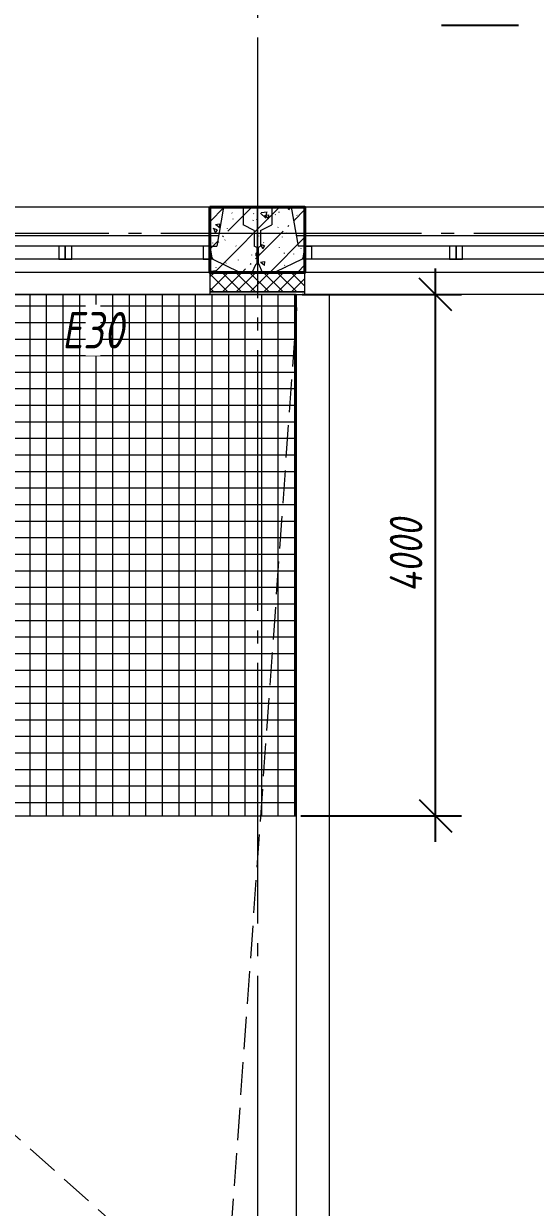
# Model space of a CAD drawing. Header units: millimetres. Extents: x -85420 to 1195317, y -69347 to 470418.
# Drawn here: x 473153 to 477079, y 47103 to 56184 of the extents above; entities that cross this region are included whole.
import ezdxf
from ezdxf import colors
from ezdxf.entities.mleader import LeaderData, LeaderLine
from ezdxf.math import Vec2, Vec3

# ---------------------------------------------------------------- set-up
doc = ezdxf.new("R2010")
doc.units = ezdxf.units.MM
for name, pattern in [('GOST2.303 6', [12, 8, -1.5, 1, -1.5]), ('ГОСТ 2.303 4', [7, 5, -2, 0]), ('ГОСТ 2.303 5', [24, 20, -1.5, 1, -1.5]), ('осевая', [50.8, 31.75, -6.35, 6.35, -6.35])]:
    doc.linetypes.add(name, pattern=pattern)
for name, color, linetype, lineweight in [('+АР_Осевые линии', 252, 'GOST2.303 6', 9), ('АР_Окна', 4, 'Continuous', 9), ('АР_Потолки_Штриховка', 252, 'Continuous', 0), ('АР_Сущ Несущая стена', 250, 'Continuous', 50), ('АР_штриховка несущих стен', 250, 'Continuous', 0), ('СПДС_+АР_Стены', 250, 'Continuous', 20), ('СПДС_РАЗМЕРЫ', 252, 'Continuous', 0), ('стены', 7, 'Continuous', 40), ('ТОНКАЯ', 253, 'Continuous', 0), ('ЭКСПЛИКАЦИЯ', 7, 'Continuous', 5)]:
    doc.layers.add(name, color=color, linetype=linetype, lineweight=lineweight)
doc.layers.add('ОСИ', color=7, linetype='осевая', lineweight=13, true_color=0x999999)
doc.layers.add('ПБ_граница', color=7, linetype='ГОСТ 2.303 4', lineweight=40, true_color=0xdb0000)
doc.styles.add('ГОСТ 2.304', font='CS_Gost2304.shx', dxfattribs={"oblique": 10})
doc.dimstyles.new('СПДС', dxfattribs={"dimscale": 100, "dimtxt": 2.5, "dimasz": 2.5, "dimexe": 2, "dimexo": 0.625, "dimgap": 1, "dimtad": 1, "dimdec": 0, "dimrnd": 5, "dimtxsty": 'ГОСТ 2.304', "dimblk": 'OBLIQUE', "dimblk1": 'OBLIQUE', "dimblk2": 'OBLIQUE', "dimcen": 2.5, "dimdle": 2, "dimadec": 0, "dimazin": 2, "dimtfac": 0.75, "dimtdec": 4, "dimtmove": 1, "dimatfit": 3, "dimfxl": 1, "dimtfill": 1, "dimtolj": 1, "dimarcsym": 1})

# ---------------------------------------------------------------- blocks, each defined once
blk = doc.blocks.new('_Oblique')
at = {"color": 0, "linetype": 'ByBlock', "lineweight": -2}
blk.add_line((-0.5, -0.5), (0.5, 0.5), dxfattribs=at)
blk = doc.blocks.new('*D340')
at = {"layer": 'Defpoints', "color": 0, "ltscale": 100, "transparency": 16777216}
for p in [(475226.9, 54106.4), (476312.3, 54106.4), (475216.7, 50106.4)]:
    blk.add_point(p, dxfattribs=at)
at = {"layer": 'СПДС_РАЗМЕРЫ', "color": 0, "lineweight": -2, "ltscale": 100, "transparency": 16777216}
for p, q in [((476312.3, 49906.4), (476312.3, 54306.4)), ((475289.4, 54106.4), (476512.3, 54106.4)), ((475279.2, 50106.4), (476512.3, 50106.4))]:
    blk.add_line(p, q, dxfattribs=at)
at = {"layer": 'СПДС_РАЗМЕРЫ', "color": 0, "lineweight": -2, "ltscale": 100, "transparency": 16777216, "xscale": 250, "yscale": 250, "zscale": 250}
for p, rotation in [((476312.3, 54106.4), 90), ((476312.3, 50106.4), 270)]:
    blk.add_blockref('_Oblique', p, dxfattribs=dict(at, rotation=rotation))
at = {"layer": 'СПДС_РАЗМЕРЫ', "color": 0, "ltscale": 100, "transparency": 16777216, "insert": (476087.3, 52106.4), "char_height": 250, "attachment_point": 5, "rotation": 90, "style": 'ГОСТ 2.304', "bg_fill": 3, "box_fill_scale": 1.1, "bg_fill_color": 256, "bg_fill_true_color": 13158600, "bg_fill_transparency": 0}
blk.add_mtext('\\A1;4000', dxfattribs=at)
blk = doc.blocks.new('_DotSmall')
at = {"color": 0, "linetype": 'ByBlock', "const_width": 0.5}
blk.add_lwpolyline([(-0.0625, 0, 1), (0.0625, 0, 1)], format="xyb", close=True, dxfattribs=at)
blk = doc.blocks.new('НП 3033')
at = {"layer": 'АР_Окна', "ltscale": 100}
for p, q in [((365, 500), (2635, 500)), ((365, 400), (2635, 400)), ((365, 300), (2635, 300)), ((365, 220), (2635, 220)), ((365, 0), (2635, 0))]:
    blk.add_line(p, q, dxfattribs=at)
for points in [[(365, 300), (365, 500), (365, 670), (2635, 670), (2635, 300)], [(365, 300), (415, 300), (415, 400), (365, 400)], [(1450, 400), (1425, 400), (1425, 300), (1450, 300), (1475, 300), (1475, 400), (1437.5, 400)], [(1500, 400), (1475, 400), (1475, 300), (1500, 300), (1525, 300), (1525, 400), (1487.5, 400)], [(2635, 300), (2585, 300), (2585, 400), (2635, 400)]]:
    blk.add_lwpolyline(points, dxfattribs=at)
at = {"layer": 'СПДС_+АР_Стены', "ltscale": 100}
for points in [[(0, 670), (0, 670), (365, 670), (365, 670)], [(3000, 670), (3000, 670), (2635, 670), (2635, 670)]]:
    blk.add_lwpolyline(points, dxfattribs=at)
at = {"layer": 'стены', "ltscale": 100}
for p, q in [((2960, 500), (2860, 500)), ((0, 0), (0, 0))]:
    blk.add_line(p, q, dxfattribs=at)
at = {"layer": 'стены', "lineweight": 30, "ltscale": 100}
blk.add_lwpolyline([(0, 0), (365, 0), (365, 500), (0, 500)], dxfattribs=at)
at = {"layer": 'стены', "ltscale": 100}
blk.add_lwpolyline([(3000, 500), (2635, 500), (2635, 0), (3000, 0)], dxfattribs=at)
blk = doc.blocks.new('обследование 2 этаж 1245')
at = {"layer": 'ТОНКАЯ', "ltscale": 100}
for p, q in [((33500, -16760), (31020, -16760)), ((33500, -16760), (33448, -17060)), ((33500, -16760), (33650, -16760)), ((33650, -16760), (33650, -16895)), ((33760, -16760), (33650, -16760)), ((33760, -17195), (33760, -16760)), ((33760, -17195), (33760, -16760)), ((33760, -16760), (33870, -16760)), ((34020, -16760), (33870, -16760)), ((33870, -16760), (33870, -16895)), ((36500, -16760), (34020, -16760)), ((34020, -16760), (34072, -17060)), ((33461.9, -16980), (31058.1, -16980)), ((33735, -16940), (33650, -16895)), ((33735, -16940), (33735, -17060)), ((33785, -16940), (33870, -16895)), ((33785, -16940), (33785, -17060)), ((36461.9, -16980), (34058.1, -16980)), ((33395, -17060), (31125, -17060)), ((33395, -17060), (33410, -17150)), ((33395, -17060), (33448, -17060)), ((33755, -17070), (33735, -17060)), ((33755, -17070), (33755, -17108)), ((33765, -17070), (33785, -17060)), ((33765, -17070), (33765, -17108)), ((34125, -17060), (34072, -17060)), ((34125, -17060), (34110, -17150)), ((36395, -17060), (34125, -17060)), ((33417, -17160), (31103, -17160)), ((33410, -17150), (33417, -17160)), ((33417, -17160), (33618, -17255)), ((33750, -17113), (33755, -17108)), ((33750, -17133), (33750, -17113)), ((33755, -17138), (33750, -17133)), ((33755, -17138), (33755, -17195)), ((33760, -17138), (33760, -17195)), ((33760, -17138), (33760, -17195)), ((33770, -17113), (33765, -17108)), ((33765, -17138), (33770, -17133)), ((33765, -17138), (33765, -17195)), ((33770, -17133), (33770, -17113)), ((34103, -17160), (33902, -17255)), ((34110, -17150), (34103, -17160)), ((36417, -17160), (34103, -17160)), ((33720, -17260), (33750, -17195)), ((33750, -17195), (33755, -17195)), ((33755, -17195), (33760, -17195)), ((33765, -17195), (33760, -17195)), ((33770, -17195), (33765, -17195)), ((33800, -17260), (33770, -17195)), ((33620, -17260), (30900, -17260)), ((33618, -17255), (33620, -17260)), ((33720, -17260), (33620, -17260)), ((33800, -17260), (33900, -17260)), ((33902, -17255), (33900, -17260)), ((36620, -17260), (33900, -17260))]:
    blk.add_line(p, q, dxfattribs=at)
blk = doc.blocks.new('A$C314F1C93')
at = {"layer": '+АР_Осевые линии', "linetype": 'ГОСТ 2.303 5', "lineweight": 0, "ltscale": 100}
blk.add_line((44540, 64752.7), (44540, -9752.2), dxfattribs=at)
blk.add_lwpolyline([(-4200, 39250), (75280, 39250)], dxfattribs=at)

msp = doc.modelspace()

# ---------------------------------------------------------------- hatches: boundary and pattern name
at = {"layer": 'АР_Потолки_Штриховка', "lineweight": 0, "ltscale": 50, "true_color": 0x636466}
h = msp.add_hatch(dxfattribs=at)
h.set_pattern_fill('ANSI37', color=251, scale=40, angle=45)
h.set_pattern_definition([(90, (0, 195242.82), (-127, 0), []), (180, (0, 195242.82), (-1e-14, -127), [])])
edge = h.paths.add_edge_path()
edge.add_line((475244.1, 54106.4), (456648.6, 54106.4))
edge.add_line((475244.1, 50106.4), (475244.1, 54106.4))
edge.add_line((456648.6, 50106.4), (475244.1, 50106.4))
edge.add_line((456648.6, 54106.4), (456648.6, 50106.4))

# ---------------------------------------------------------------- next in the draw order: block references
at = {"layer": 'ОСИ', "ltscale": 40}
msp.add_blockref('A$C314F1C93', (430406.4, 15326.4, 0), dxfattribs=at)

# ---------------------------------------------------------------- next in the draw order: hatches: boundary and pattern name
at = {"layer": 'АР_штриховка несущих стен', "lineweight": 0}
h = msp.add_hatch(dxfattribs=at)
h.set_pattern_fill('FP_1', color=256, angle=90, style=0, pattern_type=2)
h.set_pattern_definition([(225, (253303.74, 442842.94), (212.13203, -212.13203), [300, -50, 10, -50]), (225, (253091.74, 442842.94), (212.13203, -212.13203), []), (140, (253303.74, 442842.94), (31.37587, 358.6306), [37.5, -412.5]), (85, (253303.74, 442842.94), (-376.09568, -69.3761), [30, -330]), (190.451, (253306.35, 442872.82), (-344.71734, 289.2568), [31.87, -350.571]), (136.184, (253203.74, 442842.94), (82.7615, 533.61997), [56.25, -618.75]), (186.636, (253210.64, 442887.4), (-487.0622, 467.3284), [47.805, -525.856]), (81.184, (253203.74, 442842.94), (-487.05805, 467.33264), [45, -495]), (111, (253228.74, 442892.94), (201.30952, 298.45407), [37.5, -412.5]), (56, (253228.74, 442892.94), (-362.5749, 121.6571), [30, -330]), (161.451, (253245.5, 442917.8), (-161.2621, 420.11198), [31.87, -350.571]), (127.5, (253303.74, 442842.94), (-166.446927, 6.079928), [3.353, -322.647, 3.353, -331.647, -331.25]), (127.5, (253303.74, 442842.94), (-166.446927, 6.079928), [-661, 3.353, -327.897]), (97.5, (253303.74, 442842.94), (-197.205856, 131.53477), [3.353, -187.647, 3.353, -315.147, -126.25]), (97.5, (253303.74, 442842.94), (-197.205856, 131.53477), [-509.5, 3.353, -122.897]), (57.5, (253303.74, 442731.44), (11.277436, 266.91122), [3.353, -121.647, 3.353, -386.647, -517.5]), (57.5, (253303.74, 442731.44), (11.277436, 266.91122), [-515, 3.353, -514.147]), (47.5, (253303.74, 442681.44), (-50.05249, 291.59308), [3.353, -159.147, 3.353, -255.647, -367.5]), (47.5, (253303.74, 442681.44), (-50.05249, 291.59308), [-421.5, 3.353, -364.147])])
h.paths.add_polyline_path([(474581.4, 54276.4), (475311.4, 54276.4), (475311.4, 54776.4), (474581.4, 54776.4)])

# ---------------------------------------------------------------- next in the draw order: linework, layer by layer
at = {"lineweight": 0, "elevation": 0}
msp.add_lwpolyline([(456396.4, 54106.4), (475496.3, 54106.4), (475496.3, 43541.9, -0.423061), (475196.3, 43241.9), (456696.4, 43241.9, -0.40151), (456396.4, 43541.9)], format="xyb", close=True, dxfattribs=at)
msp.add_lwpolyline([(475199.1, 43494.1), (456700.3, 43494.1, -0.384274), (456648.6, 43545.8), (456648.6, 54106.4), (475244.1, 54106.4), (475244.1, 43539.2, -0.437419), (475199.1, 43494.1)], format="xyb", dxfattribs=at)
at = {"layer": 'АР_штриховка несущих стен', "linetype": 'ГОСТ 2.303 4', "lineweight": 0, "ltscale": 50, "elevation": 0}
for points in [[(465946.4, 54006.4), (457196.3, 46221.4), (465946.4, 43421.4), (474696.4, 46221.4), (465946.4, 54006.4)], [(475242.4, 43494.1), (474696.4, 46221.4), (475250.3, 54006.4)]]:
    msp.add_lwpolyline(points, dxfattribs=at)
at = {"layer": 'стены', "ltscale": 100, "elevation": 0}
msp.add_lwpolyline([(474581.4, 54776.4), (475311.4, 54776.4), (475311.4, 54276.4), (474581.4, 54276.4)], close=True, dxfattribs=at)
at = {"layer": 'ЭКСПЛИКАЦИЯ', "linetype": 'Continuous', "lineweight": 25, "ltscale": 100}
msp.add_line((476359.3, 56171.9), (476949.3, 56171.9), dxfattribs=at)

# ---------------------------------------------------------------- next in the draw order: block references
at = {"layer": 'АР_Сущ Несущая стена', "rotation": 180}
for p in [(474946.4, 54776.4, 0), (477946.4, 54776.4, 0)]:
    msp.add_blockref('НП 3033', p, dxfattribs=at)
at = {"layer": 'ТОНКАЯ', "ltscale": 200}
msp.add_blockref('обследование 2 этаж 1245', (441186.4, 71536.4, 0), dxfattribs=at)

# ---------------------------------------------------------------- next in the draw order: leaders
at = {"layer": 'ПБ_граница', "linetype": 'ByBlock', "lineweight": 0, "ltscale": 70}
ml = msp.add_multileader_mtext('Standard', dxfattribs=at)
ml.set_content('Граница пожарной зоны ', color=256, style='ГОСТ 2.304')
ml.set_leader_properties(color=256, lineweight=-1)
ml.set_arrow_properties(name='DOTSMALL')
ml.build(insert=Vec2(0, 0))
ml.multileader.update_dxf_attribs({"text_left_attachment_type": 6, "text_right_attachment_type": 6, "dogleg_length": 173.1, "arrow_head_size": 250, "scale": 100})
ctx = ml.context
ctx.base_point, ctx.scale, ctx.char_height, ctx.arrow_head_size, ctx.landing_gap_size, ctx.plane_origin = Vec3(450273, 51533, 0), 100, 250, 250, 200, Vec3(406909.5, 65636.9, 0)
ctx.left_attachment, ctx.right_attachment = 6, 6
notes = []
notes.append((ctx, [(0, (1, 1, 0), (450099.9, 51533, 0), (1, 0), 173.1, [(3, [(448218.2, 55394.9, 0)], 0, [])])]))
ctx.mtext.insert, ctx.mtext.width, ctx.mtext.defined_height, ctx.mtext.line_spacing_factor, ctx.mtext.flow_direction = Vec3(450473, 51845.5, 0), 7160.099, 981, 0.768, 5
for ctx, leaders in notes:
    for number, flags, end, landing, length, lines in leaders:
        leader = LeaderData()
        leader.index, (leader.has_last_leader_line, leader.has_dogleg_vector, leader.attachment_direction) = number, flags
        leader.last_leader_point, leader.dogleg_vector, leader.dogleg_length = Vec3(end), Vec3(landing), length
        for number, points, colour, breaks in lines:
            line = LeaderLine()
            line.index, line.vertices, line.color, line.breaks = number, Vec3.list(points), colors.encode_raw_color(colour), breaks
            leader.lines.append(line)
        ctx.leaders.append(leader)

# ---------------------------------------------------------------- next in the draw order: texts
at = {"layer": 'ПБ_граница', "linetype": 'ByBlock', "lineweight": 0, "ltscale": 70, "insert": (473685.1, 53832.1, 0), "char_height": 280, "width": 1, "attachment_point": 5, "style": 'ГОСТ 2.304', "bg_fill": 3, "box_fill_scale": 1.2, "bg_fill_color": 1, "bg_fill_transparency": 0}
msp.add_mtext('E30', dxfattribs=at)

# ---------------------------------------------------------------- next in the draw order: linework, layer by layer
at = {"layer": 'АР_штриховка несущих стен', "color": 251, "lineweight": 0, "ltscale": 50, "true_color": 0x636466}
msp.add_lwpolyline([(456648.6, 54106.4), (456648.6, 50106.4), (475244.1, 50106.4), (475244.1, 54106.4)], close=True, dxfattribs=at)

# ---------------------------------------------------------------- next in the draw order: dimensions: what is measured, and where the dimension line sits
at = {"layer": 'СПДС_РАЗМЕРЫ', "ltscale": 100}
dim = msp.add_linear_dim(base=(476312.3, 54106.4, 0), p1=(475216.7, 50106.4, 0), p2=(475226.9, 54106.4, 0), angle=90, dimstyle='СПДС', dxfattribs=at)
dim.commit()
dim.dimension.update_dxf_attribs({"geometry": '*D340', "text_midpoint": (476087.3, 52106.4, 0)})

# ---------------------------------------------------------------- next in the draw order: hatches: boundary and pattern name
at = {"layer": 'СПДС_+АР_Стены', "lineweight": 9, "ltscale": 100}
h = msp.add_hatch(dxfattribs=at)
h.set_pattern_fill('НЕМЕТАЛЛИЧЕСКИЕ МАТЕРИАЛЫ', color=256, scale=30, style=0, pattern_type=2)
h.set_pattern_definition([(45, (0, 0), (-53.033009, 53.033009), []), (135, (0, 0), (-53.033009, -53.033009), [])])
h.paths.add_polyline_path([(474581.4, 54126.4), (475311.4, 54126.4), (475311.4, 54276.4), (474581.4, 54276.4)], flags=0)

# ---------------------------------------------------------------- next in the draw order: linework, layer by layer
at = {"layer": 'СПДС_+АР_Стены', "ltscale": 100}
for points in [[(474581.4, 54126.4), (475311.4, 54126.4), (475311.4, 54276.4), (474581.4, 54276.4), (474581.4, 54126.4)], [(475311.4, 54126.4), (474581.4, 54126.4), (474581.4, 54106.4), (475311.4, 54106.4), (475311.4, 54126.4)]]:
    msp.add_lwpolyline(points, close=True, dxfattribs=at)

doc.saveas('drawing.dxf')
